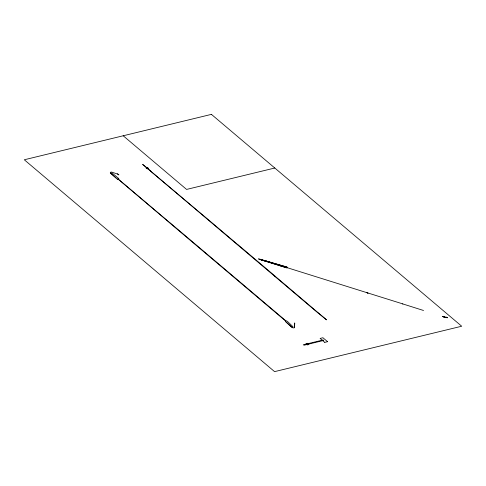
<?xml version="1.0" encoding="UTF-8"?>
<svg xmlns="http://www.w3.org/2000/svg" width="486" height="486" viewBox="0 0 486 486"><rect width="100%" height="100%" fill="white"/><g stroke="black" fill="none" stroke-linecap="round" stroke-linejoin="round"><path stroke-width="0.73" d="M294.54 327.631L294.704 323.075L294.54 327.631A1.883 0.942 18.7 0 1 291.94 327.412L285.58 321.702A1.245 0.626 18.7 0 1 285.671 321.064L169.31 222.588L169.65 222.509M142.684 164.42L146.596 167.542M117.375 173.769L118.845 174.978M150.763 171.279L202.176 214.612M274.797 168.016L186.581 189.425L123.201 135.77M202.255 214.593L201.957 214.672L318.239 313.166M204.782 252.647L205.232 252.538M237.387 244.731L237.873 244.616L275.337 276.327L274.851 276.449M242.247 284.359L242.696 284.249M285.647 321.076L286.06 320.973A1.245 0.626 18.7 0 1 287.384 321.343L292.706 326.458A0.911 0.456 18.7 0 1 292.633 327.133A0.911 0.456 18.7 0 1 291.369 326.744L286.752 322.504M303.27 344.793L323.087 339.987L323.658 340.455L303.902 345.248M324.776 342.363L327.576 341.682M366.948 292.687L402.311 303.756A0.948 0.474 18.7 0 1 402.766 303.981L402.845 304.054M286.716 267.804L286.375 267.719A3.499 1.75 18.7 0 1 285.798 267.488L284.195 267.051M261.711 259.852L261.401 259.803L262.258 260.192A6.47 3.238 18.7 0 1 262.732 260.308L262.932 260.356M262.841 260.441L262.75 260.411A7.418 3.706 18.7 0 1 262.331 260.271L262.282 260.204A7.667 3.833 18.7 0 0 262.744 260.411L262.938 260.472M445.911 317.407L445.492 317.315L446.282 317.425M446.027 317.48L446.379 317.492L445.941 317.413M447.181 317.789L447.199 317.753A1.962 0.984 18.7 0 0 446.646 317.315L446.61 317.322A1.039 0.522 18.7 0 1 446.81 317.449A0.778 0.389 18.7 0 1 447.09 317.698L446.756 317.698A1.221 0.614 18.7 0 1 446.112 317.206M442.819 316.568L442.868 316.574A2.442 1.221 18.7 0 1 443.068 316.617L443.481 316.714M444.769 317.17L442.849 316.574A2.831 1.415 18.7 0 1 443.141 316.629L445.626 317.394M259.39 259.287L259.907 259.39M286.248 267.47A2.612 1.306 18.7 0 1 286.546 267.628L287.19 267.81L286.564 267.464A3.062 1.531 18.7 0 0 285.938 267.239L265.757 261M286.977 267.78L263.461 260.496M446.014 317.121L446.549 317.297M445.492 317.315L443.25 316.605M442.837 316.58L445.322 317.328M259.889 259.39L260.059 259.427A21.864 10.929 18.7 0 1 260.593 259.56M260.04 259.421L261.018 259.67M262.914 260.35L263.479 260.502M261 259.664L261.59 259.834A7.235 3.615 18.7 0 1 262.009 259.937L287.062 267.1L261.76 259.688A26.657 13.329 18.7 0 0 258.704 258.916M285.191 267.166L279.535 265.502M261.723 259.858L262.233 259.992M263.855 260.605L264.372 260.751M264.384 260.751L266.65 261.419L265.945 261.061M284.413 267.112L259.506 259.403M282.767 266.632L281.965 266.255M259.743 259.354L261.656 259.949M286.655 267.519L367.216 292.772A1.294 0.644 18.7 0 1 367.592 292.93A1.251 0.626 18.7 0 1 367.781 293.04L367.853 293.113M402.566 303.859L423.549 310.493M445.389 317.303L443.603 316.696M118.809 174.474L111.677 172.093A1.883 0.942 18.7 0 0 110.437 173.101M286.619 267.586L287.159 267.786M367.143 292.724L367.191 292.736A1.646 0.826 18.7 0 1 367.835 293.052L367.963 293.161M260.01 259.579L259.536 259.311M259.311 259.324L258.522 258.923M447.09 317.759L446.998 317.68A1.033 0.516 18.7 0 1 446.804 317.558A0.784 0.389 18.7 0 1 446.525 317.303M261.76 259.688L262.495 260.065M262.744 260.308L263.248 260.569M279.389 265.423L280.021 265.751M285.938 267.239L286.54 267.561M146.821 167.731L147.805 168.563M148.023 168.751L150.952 171.224M202.298 214.587L237.794 244.628M275.276 276.346L326.543 319.861L318.33 313.124M142.75 164.493L146.401 167.585M146.62 167.773L147.616 168.612M147.835 168.8L202.036 214.648M327.564 341.676L322.923 337.746L320.116 338.42L322.212 340.194M322.771 340.668L324.763 342.357M169.693 222.497L286.054 320.973M110.437 173.101L116.834 178.805A1.245 0.62 18.7 0 0 118.329 179.146L169.565 222.521M118.153 179.158L169.42 222.558M309.163 343.365L309.722 343.839M116.111 177.906L111.3 173.709A0.911 0.456 18.7 0 1 111.391 173.046A0.911 0.456 18.7 0 1 112.649 173.441L118.614 178.423A1.245 0.62 18.7 0 1 118.329 179.146M446.421 317.267L446.434 317.279A1.968 0.984 18.7 0 0 446.968 317.692M118.748 178.763A1.245 0.626 18.7 0 1 117.284 179.024M308.282 344.185A1.215 0.608 18.7 0 1 308.009 344.799A1.215 0.608 18.7 0 1 306.751 344.623M306.107 344.106A1.215 0.608 18.7 0 1 306.38 343.493A1.215 0.608 18.7 0 1 307.638 343.669M308.088 344.234A0.942 0.468 18.7 0 1 307.82 344.647A0.942 0.468 18.7 0 1 306.903 344.519M306.344 344.045A0.942 0.468 18.7 0 1 306.611 343.626A0.942 0.468 18.7 0 1 307.535 343.76M307.614 343.292L308.221 343.474L307.614 343.292M211.422 114.368L24.3 159.773L274.578 371.632L461.7 326.228L211.422 114.368M146.499 168.442A1.118 0.559 18.7 0 0 148.26 168.539A1.118 0.559 18.7 0 0 146.845 167.536A1.118 0.559 18.7 0 0 146.499 168.442M146.681 168.338A0.784 0.389 18.7 0 0 147.926 168.454A0.784 0.389 18.7 0 0 146.997 167.731A0.784 0.389 18.7 0 0 146.681 168.338"/></g></svg>
